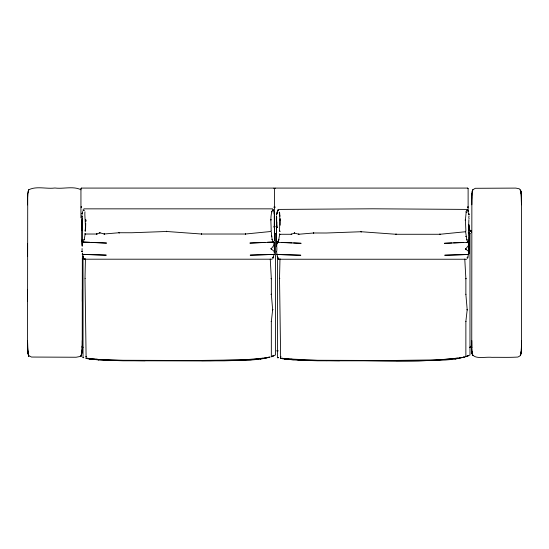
<?xml version="1.0" encoding="UTF-8"?>
<svg xmlns="http://www.w3.org/2000/svg" width="549" height="549" viewBox="0 0 549 549"><rect width="100%" height="100%" fill="white"/><g stroke="black" fill="none" stroke-linecap="round" stroke-linejoin="round"><path stroke-width="0.82" d="M82.007 240.881L82.027 221.933L81.986 227.711M276.531 242.843L276.559 222.105L276.518 227.862M276.655 246.364L277.039 243.145L278.748 239.776L279.688 234.279L291.327 234.279L294.36 233.064L298.773 234.245L313.664 232.989L326.278 233.009L361.16 231.733L396.035 234.279L439.934 234.279L465.627 231.733L466.787 239.776L468.297 242.335L468.777 245.087L465.682 249.047L468.949 251.71L468.983 244.442M27.471 256.012L27.498 243.969M82.329 301.38L82.357 289.33M82.281 340.558L82.24 347.613L82.336 257.906M274.473 239.988L274.438 224.52M82.254 345.767L82.103 351.552L81.067 355.553L79.969 356.514L76.085 357.248L31.485 357.049L28.754 355.553L28.074 353.94L27.567 347.03M274.466 240.881L274.479 236.468M276.538 223.518L276.545 244.442M468.997 241.032L469.018 236.619M82.048 216.107L82.014 244.332M82.021 220.547L81.993 230.306L82.117 219.415M276.579 216.231L276.524 230.477L276.648 219.621L276.559 224.706M468.949 251.71L468.97 224.706M274.452 244.332L274.418 253L274.226 252.615M274.473 242.713L274.418 251.579L271.151 248.875L274.246 244.895L273.766 242.116L273.018 241.485C271.398 239.714 271.515 230.587 271.069 231.479L245.403 234.025L201.504 234.025L166.628 231.479L131.746 232.749L119.133 232.735L104.241 233.991L99.829 232.81L96.796 234.025L85.157 234.025L84.217 239.529L82.508 242.939L82.22 245.376M469.004 242.843L468.956 248.779L468.976 247.276M468.949 245.87L469.004 240.098L468.983 241.704M82.048 251.579L82.089 248.498M276.346 251.696C276.971 252.952 277.108 245.204 276.422 246.35M274.226 227.526L274.376 214.254L273.402 210.061L272.489 210.171C269.785 216.587 271.364 224.143 271.131 230.93L271.131 230.896M468.887 219.593L468.572 227.663M471.866 351.552L471.728 347.03C469.079 361.517 482.976 356.438 491.979 357.344C500.606 357.221 509.266 357.598 517.885 357.049C522.312 356.109 521.056 350.289 521.44 347.03L521.303 351.552M472.188 191.45L472.806 189.796L471.866 193.797L471.728 198.313L472.188 191.416L472.806 189.796L475.283 188.293L515.834 188.101L519.361 188.808L520.98 191.402L521.468 204.784L521.461 343.756L521.303 351.442L520.363 355.553L521.31 351.236L520.98 353.927M27.724 351.552C30.682 364.893 26.517 347.544 27.574 345.767M82.027 224.52L82.055 222.976M464.777 259.053L465.868 278.693L465.868 294.291L467.192 309.76L465.868 321.364L465.868 356.672L455.238 359.121L445.225 360.034L418.53 360.837L317.645 360.789L293.283 359.966L280.436 358.202L286.434 358.854L286.352 359.321L286.434 358.854L317.651 360.281L389.763 360.508L438.672 359.856L457.612 358.154M274.376 244.73L274.301 248.313L274.418 243.186M468.908 244.779L468.839 248.368L468.949 243.255M85.452 258.648L84.992 278.364L86.104 356.857M279.983 258.648L279.523 278.364L280.635 356.857M85.726 223.244L85.534 230.937L85.068 230.923C86.111 226.394 84.368 214.755 84.965 211.79M85.768 221.535C87.01 219.971 84.683 219.675 85.816 219.826M279.599 231.177L280.038 231.204L279.599 231.177C279.427 228.116 280.367 212.538 279.057 211.989M280.216 225.207L280.196 218.564M28.081 191.45L28.754 189.796L27.724 193.797L27.567 198.313L27.718 193.934L28.754 189.796C36.481 185.816 46.425 189.165 54.914 187.998C63.396 189.165 73.367 185.809 81.067 189.796M276.998 225.92L276.929 227.663M472.188 353.94L471.859 351.236L472.806 355.553L472.188 353.899L471.742 348.546L471.866 193.797M28.074 353.94L27.539 340.558L27.724 193.797M277.348 210.192C278.7 209.19 275.324 217.74 277.231 211.66M276.511 227.636L276.977 227.54L276.511 227.636L276.353 218.063L276.813 217.98L276.353 218.063M81.966 226.758L82.13 217.713M269.82 357.118L260.706 359.121L250.694 360.034L223.999 360.837L123.113 360.789L98.745 359.966L86.076 358.47L86.124 357.969L86.076 358.47M466.211 211.962L465.387 220.087L465.902 231.177L465.545 231.218M271.535 356.328L271.563 356.843L271.199 356.61M465.827 356.37L466.204 356.651L465.737 356.61M271.336 356.672L271.336 321.364L272.661 309.76L271.336 294.291L271.336 278.693L270.245 259.053M467.22 257.9L467.878 257.186L468.764 252.691L468.949 253.103M81.746 353.927L82.254 347.03C83.174 348.622 79.049 364.762 82.103 351.552M273.553 242.665L273.985 242.843L273.628 242.576M468.084 242.864L468.489 242.816M467.439 257.804L467.858 258.023L467.021 257.79M82.357 213.383L82.7 211.454M282.09 358.483L303.522 360.219L339.611 360.734M275.207 233.551L275.653 233.455L275.317 233.778M82.673 254.297L82.254 254.544L82.597 254.208M276.765 254.51C277.677 253.837 276.627 255.409 276.895 254.256M82.7 254.455L82.336 254.633M83.75 357.701L83.29 357.646M278.281 357.701L277.911 357.879L278.075 357.42M83.386 357.619L82.933 357.694L83.29 357.392M82.357 246.206L82.021 245.986M471.673 344.944L471.117 346.44L471.666 345.019M83.16 257.762L83.565 257.762M277.08 213.657L276.49 213.547L277.039 213.424M276.401 216.059L276.593 216.457L276.627 216.018M465.6 231.733L465.662 231.74M468.976 252.787L468.572 252.835M272.983 257.666L273.251 258.064L273.093 257.632M467.734 257.014L468.064 257.076M80.943 217.884L80.943 188.582L81.437 188.081L274.033 188.081L274.527 188.582L274.527 226.257L274.033 226.751M274.527 188.582L275.028 188.081L467.618 188.081L468.119 188.582L468.119 212.552M274.253 233.009L274.651 233.03M468.784 233.009L469.079 233.366M277.986 209.416L372.764 208.798L467.549 209.416M469.958 347.236L471.138 346.22M469.944 347.352L471.131 346.426M272.304 210.02L272.702 210.082L272.462 210.404M466.835 210.253L467.233 210.315L466.883 210.583M469.944 347.387L471.124 346.522M274.184 213.609L274.15 213.149M271.481 211.598L271.913 211.749L271.474 211.79M274.198 214.103L274.596 214.172L274.226 214.433M468.578 227.423L468.976 227.512L468.606 227.766M274.239 215.963L274.651 216.148L274.198 216.182M468.873 216.018L468.908 216.457L469.1 216.059M265.119 358.01L269.175 357.221M459.657 358.01L463.672 357.214M274.205 217.775L274.603 217.843L274.232 218.083M85.068 230.923L85.534 230.937M468.64 213.582L468.908 214.405M82.014 214.021L82.213 214.433M83.187 210.246L82.817 209.979L83.27 210.027M278.618 210.583L278.261 210.315L278.659 210.253M272.661 356.184L275.44 355.011L275.44 233.565L275.001 233.38M467.192 356.184L469.978 355.011L469.978 233.565L468.194 232.817M271.68 356.473L273.718 355.738L271.913 356.383M466.211 356.473L468.249 355.738L466.444 356.383M87.689 358.744C87.099 357.598 90.015 360.123 91.704 359.094M280.608 358.47L280.656 357.969M464.111 357.214C418.496 363.994 371.913 359.423 325.941 360.631M274.033 226.366L275.028 226.366L275.028 226.751L274.527 226.257M263.081 358.154L244.14 359.856L195.231 360.508L123.12 360.281L98.779 359.458L88.602 358.346M267.288 357.77L250.68 359.78L210.109 360.714L123.12 360.535L103.411 359.986L89.446 358.792M261.969 358.47L263.547 358.236M264.783 357.9L266.032 357.715M467.021 210.397L467.933 210.274L468.283 211.928M271.11 294.298L271.563 294.285L271.103 294.305M468.565 213.355L469.011 213.547L468.421 213.657M465.82 294.278L466.039 294.271M271.103 321.35L271.563 321.385M466.101 321.385L465.82 321.378M468.551 227.217L468.62 227.437M271.11 278.7L271.563 278.686L271.103 278.7M466.039 278.686L465.641 278.7L466.101 278.686M274.177 227.766L274.267 227.293M264.913 242.377L249.877 243.083L273.766 242.116M267.425 242.26L274.109 241.951M451.93 242.939L444.409 243.296L468.297 242.335M453.598 242.864L463.624 242.39M466.966 242.233L468.64 242.157M468.537 254.468L444.711 255.23L468.709 254.51M274.177 254.427L250.179 255.148L274.006 254.4L273.114 257.865L272.688 257.858M85.232 278.364L85.109 278.37M87.874 358.271L87.435 358.271L87.888 358.271M220.478 360.419L201.716 360.679M415.01 360.419L396.248 360.679M201.648 360.446L205.257 360.412M396.508 360.446L399.789 360.412M83.839 208.846L272.627 208.846M272.153 259.203L84.313 259.203L83.352 257.865L82.261 253.007M466.684 259.238L278.844 259.238L277.883 257.913L276.998 254.468L300.818 255.23L276.82 254.51M80.943 188.582L81.437 188.582L81.437 188.081M468.119 188.582L467.618 188.582L467.618 188.081M276.579 350.845L278.274 350.845M145.08 360.734L121.754 360.425M136.241 360.419L145.554 360.494M316.286 360.425L323.121 360.563M292.198 359.403L290.846 359.293M82.467 254.434L106.286 255.148L82.268 254.304L82.673 254.331M277.231 242.335L301.127 243.296L293.605 242.939M82.7 242.116L106.595 243.083L91.553 242.377M297.682 359.863L302.698 360.069M103.15 359.863L108.167 360.069M276.888 242.157L278.563 242.233M281.905 242.39L291.931 242.864M82.357 241.951L89.878 242.301M290.97 359.307L292.445 359.403M96.439 359.307L97.914 359.403L96.315 359.293M282.22 358.744L286.235 359.094M288.65 359.307L292.665 359.664M94.112 359.307L98.134 359.664M284.615 358.792L286.31 358.943M90.084 358.792L91.779 358.943M284.423 358.758L286.571 358.964M92.04 358.964L89.892 358.758L92.314 358.991M286.228 358.922L284.801 358.778L286.448 358.971M284.89 358.792L286.475 358.971M274.205 252.375L274.651 252.979L274.226 253.144M272.579 258.064L272.887 257.728M463.596 357.433L463.431 357.07M269.065 357.433L268.9 357.07M468.681 213.348L468.558 213.582M471.138 231.417L468.771 229.379L471.124 231.115M82.034 346.522L83.208 347.387M468.626 254.269L468.304 254.482M471.673 232.694L471.117 231.198L468.771 229.365L471.131 231.211L471.666 232.611M468.764 229.358L471.131 231.211M464.159 357.159L464.543 357.076M269.628 357.159L270.012 357.076M520.98 191.45C519.258 187.875 521.653 190.27 521.44 198.313L521.303 193.797M276.579 251.71L276.998 254.468M279.592 212.621L279.743 214M279.818 214.762L279.969 216.279M276.881 221.913L276.977 227.54M276.552 241.704L276.524 240.098L276.586 245.87M82.021 241.615L81.993 239.988L82.055 245.774M468.983 228.72L469.011 230.477L468.997 226.257M274.452 228.535L274.479 230.306L274.466 226.092M27.539 340.558L27.58 347.613M469.004 225.104L469.018 235.727M274.473 224.98L274.486 235.617M27.471 289.33L27.498 301.38M277.561 256.822L277.561 357.571M275.028 188.081L275.028 188.582L274.033 188.582L274.033 188.081M83.029 255.992L83.029 357.571M471.728 199.575L471.701 204.784L471.735 197.736L471.728 199.575M521.44 343.228L521.433 347.613L521.468 340.558L521.44 343.228M27.58 197.736L27.539 204.784L27.58 197.736M166.622 231.678L166.628 231.246L166.622 231.678M361.153 231.939L361.16 231.5L361.153 231.939M91.807 359.101L91.807 359.101M272.029 239.501L272.476 239.46L272.029 239.501M466.561 239.748L467.007 239.7L466.561 239.748M201.497 234.224L201.51 233.785L201.497 234.224M396.028 234.478L396.042 234.039L396.028 234.478M98.786 359.581L98.745 359.966L98.786 359.581M293.276 359.719L293.31 359.705M104.221 234.203L104.262 233.757L104.221 234.203M298.752 234.457L298.793 234.011L298.752 234.457M99.843 233.023L99.822 232.598L99.843 233.023M294.374 233.277L294.353 232.851L294.374 233.277M82.103 213.307L82.549 213.465L82.103 213.307M81.966 213.252L82.412 213.41L81.966 213.252M276.367 214.323L276.813 214.481L276.367 214.323M81.794 216.032L82.24 216.182L81.794 216.032M83.729 210.082L84.162 210.253L83.729 210.082M273.553 242.027L273.985 242.205L273.553 242.027M468.084 242.239L468.517 242.425L468.084 242.239M260.617 358.655L260.706 359.121L260.617 358.655M455.148 358.655L455.238 359.121L455.183 358.621M273.134 257.042L273.56 257.227L273.134 257.042M273.786 254.311L274.219 254.489L273.786 254.311M468.736 253.007L469.162 253.199L468.736 253.007M274.205 251.483L274.63 251.668L274.205 251.483M468.736 251.62L469.162 251.799L468.736 251.62M272.805 241.402L273.224 241.574L272.805 241.402M467.336 241.629L467.775 241.752L467.316 241.677M468.565 244.991L468.997 245.183L468.565 244.991M274.033 244.799L274.466 244.998L274.033 244.799M465.895 236.454L466.341 236.413L465.895 236.454M271.364 236.2L271.81 236.159L271.364 236.2M270.932 248.786L271.371 248.972L270.932 248.786M465.463 248.951L465.902 249.136L465.463 248.951M84.114 259.087L84.512 259.32L84.114 259.087M278.645 259.114L279.043 259.354L278.645 259.114M469.779 233.428C470.973 234.114 468.565 232.948 469.766 233.394M274.802 233.243L275.193 233.517L274.802 233.243M83.503 258.579L83.887 258.799L83.503 258.579M278.034 258.62L278.418 258.84L278.034 258.62M84.011 239.419L84.416 239.638L84.011 239.419M278.542 239.659L278.947 239.886L278.542 239.659M83.256 241.354L83.647 241.622L83.256 241.354M277.794 241.581L278.178 241.848L277.794 241.581M81.856 251.449L82.247 251.703L81.856 251.449M277.492 357.447L277.876 357.742L277.492 357.447M82.316 242.802L82.7 243.07L82.316 242.802M276.847 243.015L277.231 243.282L276.847 243.015M466.012 211.839L466.41 212.086L466.012 211.839M277.691 257.81L278.075 258.023L277.691 257.81M277.231 256.349L277.657 256.458L277.231 256.349M82.7 256.301L83.125 256.404L82.7 256.301M467.755 210.13L468.105 210.425L467.755 210.13M273.224 209.917L273.574 210.212L273.224 209.917M468.729 214.247L469.086 214.556L468.729 214.247M272.839 241.34L273.189 241.629L272.88 241.306M468.736 217.878L469.093 218.166L468.736 217.878M279.51 234.039L279.873 234.512L279.51 234.039M84.978 233.785L85.342 234.258L84.978 233.785M270.657 219.785L271.096 219.84L270.657 219.785M279.908 220.053L280.347 220.08L279.908 220.053M465.188 220.039L465.627 220.094L465.188 220.039M274.527 207L274.033 207.501L274.033 206.911L275.028 206.911L275.028 207.501L274.527 207M468.119 207L467.618 207.501L467.618 206.911L468.119 207M81.437 206.911L80.943 207L81.437 207.501L81.437 206.911M85.898 356.857L86.337 356.85L85.898 356.857M280.429 356.857L280.868 356.85L280.429 356.857M279.324 278.364L279.764 278.364L279.324 278.364M282.008 358.264L282.419 358.271L282.008 358.264M272.489 309.76L272.894 309.766L272.489 309.76M467.021 309.76L467.425 309.766L467.021 309.76M291.286 234.066L291.368 234.512L291.286 234.066M96.754 233.812L96.837 234.258L96.754 233.812M521.31 193.934L520.98 191.416L521.31 193.934M439.927 234.066L439.948 234.512L439.927 234.066M245.389 233.812L245.417 234.258L245.389 233.812M119.126 232.536L119.14 232.968L119.126 232.536M313.657 232.79L313.671 233.229L313.657 232.79M521.461 201.586L521.433 197.736L521.468 204.784L521.461 201.586M471.735 347.613L471.701 340.558L471.735 347.613"/></g></svg>
